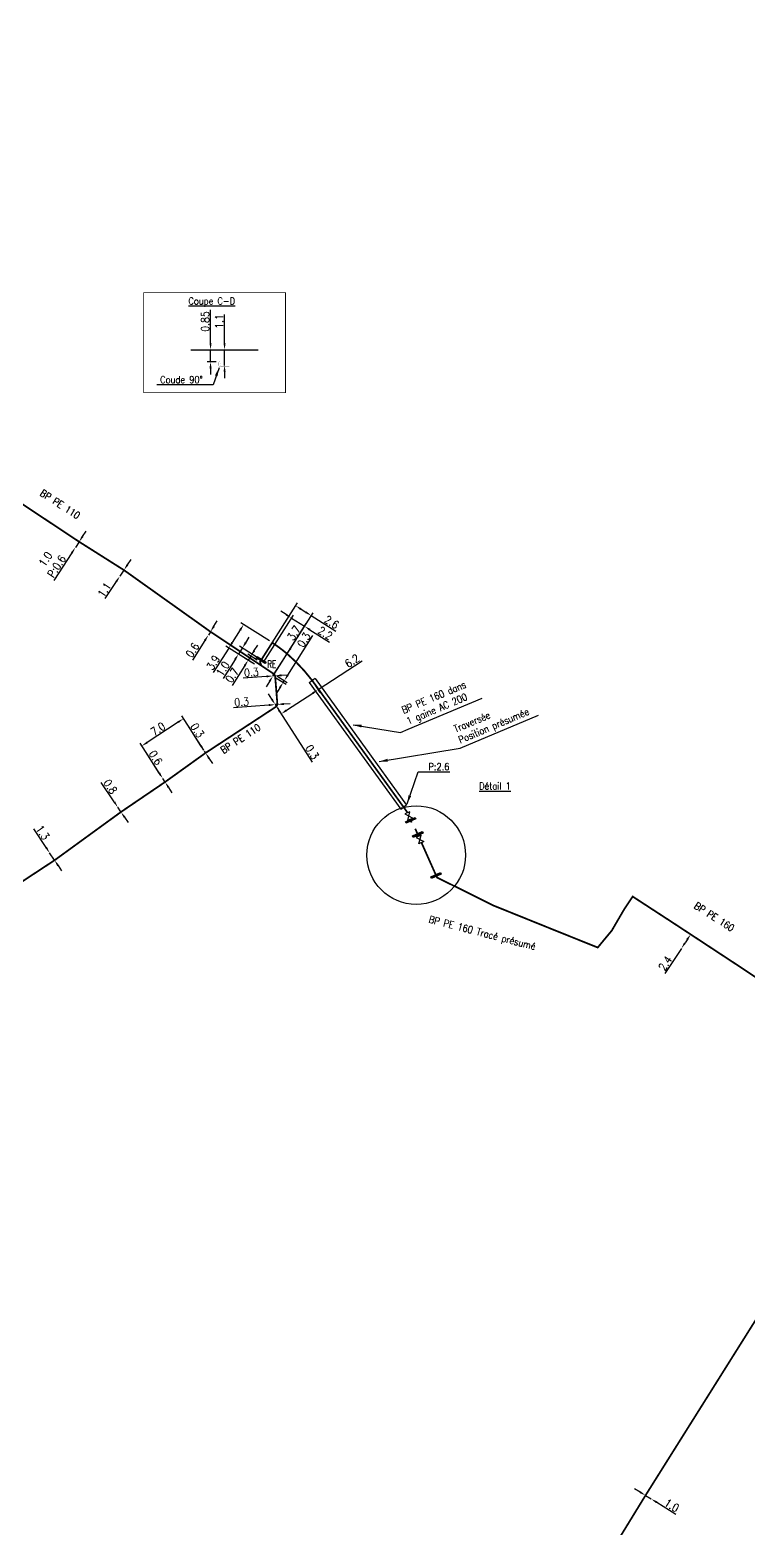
# Model space of a CAD drawing. Header units: millimetres. Extents: x 183997 to 185000, y 127999 to 129007.
# Drawn here: x 184634.1 to 184735, y 128566 to 128776.6 of the extents above; entities that cross this region are included whole.
import ezdxf
from ezdxf.enums import TextEntityAlignment as Align

# ---------------------------------------------------------------- set-up
doc = ezdxf.new("R2010")
doc.units = ezdxf.units.MM
doc.header["$PDMODE"] = 34
doc.linetypes.add('L_25_AP', pattern=[2000, 1000, 1000])
doc.linetypes.add('L_25_PE', pattern=[2000, 1000, 1000])
doc.layers.get('0').update_dxf_attribs({"linetype": 'CONTINUOUS'})
doc.layers.get('DEFPOINTS').update_dxf_attribs({"linetype": 'CONTINUOUS'})
for name, color, linetype in [('L_150', 1, 'CONTINUOUS'), ('L_300', 7, 'CONTINUOUS'), ('L_340', 7, 'CONTINUOUS'), ('L_400', 7, 'CONTINUOUS'), ('L_900', 7, 'CONTINUOUS')]:
    doc.layers.add(name, color=color, linetype=linetype)
doc.styles.get("Standard").update_dxf_attribs({"font": 'romans.shx', "width": 0.85})
doc.dimstyles.get("Standard").update_dxf_attribs({"dimtxt": 1.5, "dimasz": 1.2, "dimexe": 0.625, "dimexo": 0.625, "dimgap": 0.25, "dimtad": 1, "dimdec": 1, "dimzin": 0, "dimdsep": 46, "dimtxsty": 'Standard', "dimcen": -0.5, "dimadec": 0, "dimazin": 0, "dimtfac": 1, "dimtdec": 1, "dimtmove": 0, "dimatfit": 3, "dimfxl": 0, "dimtolj": 1, "dimtzin": 0, "dimarcsym": 0})

# ---------------------------------------------------------------- blocks, each defined once
blk = doc.blocks.new('*D164')
at = {"layer": 'DEFPOINTS', "color": 0, "linetype": 'Continuous', "transparency": 16777216}
for p in [(184726.94, 128649.45), (184726.94, 128649.45), (184725.65, 128647.48)]:
    blk.add_point(p, dxfattribs=at)
at = {"layer": 'L_150', "color": 0, "linetype": 'Continuous', "lineweight": -2, "transparency": 16777216}
for p, q in [((184725.65, 128647.48), (184723.33, 128643.96)), ((184726.45, 128648.7), (184726.15, 128648.24))]:
    blk.add_line(p, q, dxfattribs=at)
at = {"layer": 'L_150', "color": 0, "linetype": 'Continuous', "transparency": 16777216}
for points in [[(184726.32, 128648.78), (184726.57, 128648.61), (184726.94, 128649.45)], [(184726.02, 128648.32), (184726.27, 128648.15), (184725.65, 128647.48)]]:
    blk.add_solid(points, dxfattribs=at)
at = {"layer": 'L_150', "color": 0, "linetype": 'Continuous', "transparency": 16777216, "insert": (184723.37, 128645.38), "char_height": 1.125, "attachment_point": 5, "rotation": 56.6405}
blk.add_mtext('\\A1;2.4', dxfattribs=at)
blk = doc.blocks.new('L_300_09')
at = {"color": 0, "linetype": 'Continuous', "flags": 128}
blk.add_lwpolyline([(0.5, -0.38), (-0.5, 0.38), (-0.5, -0.38), (0.5, 0.38), (0.5, -0.38)], dxfattribs=at)
at = {"color": 0, "linetype": 'Continuous', "width": 0.75}
blk.add_attdef('NUM', text='', height=1, dxfattribs=at).set_placement((0, 1.69), align=Align.MIDDLE_CENTER)
at = {"color": 0, "linetype": 'Continuous', "width": 0.75, "flags": 3}
for tag, p in [('DEF_LEG', (0, -5)), ('DEF_COUP', (0, -7.5)), ('DEF_TYPE', (0, -10))]:
    blk.add_attdef(tag, text='', height=1.2, dxfattribs=at).set_placement(p, align=Align.MIDDLE)
blk = doc.blocks.new('L_340_20')
at = {"linetype": 'Continuous'}
blk.add_hatch(color=0, dxfattribs=at).paths.add_polyline_path([(0.12, 0.75), (-0.12, 0.75), (-0.12, -0.75), (0.12, -0.75)])
at = {"color": 0, "linetype": 'Continuous'}
blk.add_lwpolyline([(-0.12, 0.75), (0.12, 0.75), (0.12, -0.75), (-0.12, -0.75)], close=True, dxfattribs=at)
at = {"color": 0, "linetype": 'Continuous', "width": 0.75}
for tag, height, flags, p in [('RE', 1, 8, (0, 2.19)), ('DEF_LEG', 1.2, 3, (0, -5)), ('DEF_COUP', 1.2, 3, (0, -7.5)), ('DEF_TYPE', 1.2, 3, (0, -10))]:
    blk.add_attdef(tag, text='', height=height, dxfattribs=dict(at, flags=flags)).set_placement(p, align=Align.MIDDLE)
blk = doc.blocks.new('L_340_19')
at = {"linetype": 'Continuous'}
blk.add_hatch(color=0, dxfattribs=at).paths.add_polyline_path([(0.12, 0.75), (-0.12, 0.75), (-0.12, -0.75), (0.12, -0.75)])
at = {"color": 0, "linetype": 'Continuous'}
blk.add_lwpolyline([(-0.12, 0.75), (0.12, 0.75), (0.12, -0.75), (-0.12, -0.75)], close=True, dxfattribs=at)
at = {"color": 0, "linetype": 'Continuous', "width": 0.75}
for tag, height, flags, p in [('TR', 1, 8, (0, 1.98)), ('DEF_LEG', 1.2, 3, (0, -5)), ('DEF_COUP', 1.2, 3, (0, -7.5)), ('DEF_TYPE', 1.2, 3, (0, -10))]:
    blk.add_attdef(tag, text='', height=height, dxfattribs=dict(at, flags=flags)).set_placement(p, align=Align.MIDDLE)
blk = doc.blocks.new('*D1191')
at = {"layer": 'DEFPOINTS', "color": 0, "linetype": 'Continuous', "transparency": 16777216}
for p in [(184646.48, 128667.32), (184646.48, 128667.32), (184646.93, 128666.66)]:
    blk.add_point(p, dxfattribs=at)
at = {"layer": 'L_150', "color": 0, "linetype": 'Continuous', "lineweight": -2, "transparency": 16777216}
for p, q in [((184645.98, 128668.07), (184644.16, 128670.79)), ((184646.93, 128666.66), (184646.48, 128667.32)), ((184647.43, 128665.91), (184647.93, 128665.16))]:
    blk.add_line(p, q, dxfattribs=at)
at = {"layer": 'L_150', "color": 0, "linetype": 'Continuous', "transparency": 16777216}
for points in [[(184646.11, 128668.15), (184645.86, 128667.99), (184646.48, 128667.32)], [(184647.56, 128665.99), (184647.31, 128665.83), (184646.93, 128666.66)]]:
    blk.add_solid(points, dxfattribs=at)
at = {"layer": 'L_150', "color": 0, "linetype": 'Continuous', "transparency": 16777216, "insert": (184645.44, 128670.22), "char_height": 1.125, "attachment_point": 5, "rotation": 303.8207}
blk.add_mtext('\\A1;0.8', dxfattribs=at)
blk = doc.blocks.new('*D1192')
at = {"layer": 'DEFPOINTS', "color": 0, "linetype": 'Continuous', "transparency": 16777216}
for p in [(184636.91, 128660.91), (184636.91, 128660.91), (184637.6, 128659.87)]:
    blk.add_point(p, dxfattribs=at)
at = {"layer": 'L_150', "color": 0, "linetype": 'Continuous', "lineweight": -2, "transparency": 16777216}
for p, q in [((184636.41, 128661.66), (184634.68, 128664.28)), ((184637.6, 128659.87), (184636.91, 128660.91)), ((184638.09, 128659.11), (184638.59, 128658.36))]:
    blk.add_line(p, q, dxfattribs=at)
at = {"layer": 'L_150', "color": 0, "linetype": 'Continuous', "transparency": 16777216}
for points in [[(184636.54, 128661.74), (184636.29, 128661.58), (184636.91, 128660.91)], [(184638.22, 128659.2), (184637.97, 128659.03), (184637.6, 128659.87)]]:
    blk.add_solid(points, dxfattribs=at)
at = {"layer": 'L_150', "color": 0, "linetype": 'Continuous', "transparency": 16777216, "insert": (184635.93, 128663.76), "char_height": 1.125, "attachment_point": 5, "rotation": 303.421}
blk.add_mtext('\\A1;1.3', dxfattribs=at)
blk = doc.blocks.new('*D405')
at = {"layer": 'DEFPOINTS', "color": 0, "linetype": 'Continuous', "transparency": 16777216}
for p in [(184720.6, 128570.57), (184721.41, 128570.07), (184721.41, 128570.07)]:
    blk.add_point(p, dxfattribs=at)
at = {"layer": 'L_150', "color": 0, "linetype": 'Continuous', "lineweight": -2, "transparency": 16777216}
for p, q in [((184719.83, 128571.04), (184719.07, 128571.51)), ((184720.6, 128570.57), (184721.41, 128570.07)), ((184722.17, 128569.6), (184724.85, 128567.95))]:
    blk.add_line(p, q, dxfattribs=at)
at = {"layer": 'L_150', "color": 0, "linetype": 'Continuous', "transparency": 16777216}
for points in [[(184719.91, 128571.17), (184719.75, 128570.91), (184720.6, 128570.57)], [(184722.25, 128569.73), (184722.09, 128569.47), (184721.41, 128570.07)]]:
    blk.add_solid(points, dxfattribs=at)
at = {"layer": 'L_150', "color": 0, "linetype": 'Continuous', "transparency": 16777216, "insert": (184724.29, 128569.17), "char_height": 1.125, "attachment_point": 5, "rotation": 328.3229}
blk.add_mtext('\\A1;1.0', dxfattribs=at)
blk = doc.blocks.new('*D298')
at = {"layer": 'DEFPOINTS', "color": 0, "linetype": 'Continuous', "transparency": 16777216}
for p in [(184640.53, 128703.86), (184640.53, 128703.86), (184641.05, 128704.65)]:
    blk.add_point(p, dxfattribs=at)
at = {"layer": 'L_150', "color": 0, "linetype": 'Continuous', "lineweight": -2, "transparency": 16777216}
for p, q in [((184641.54, 128705.41), (184642.03, 128706.16)), ((184641.05, 128704.65), (184640.53, 128703.86)), ((184640.04, 128703.1), (184637.5, 128699.21))]:
    blk.add_line(p, q, dxfattribs=at)
at = {"layer": 'L_150', "color": 0, "linetype": 'Continuous', "transparency": 16777216}
for points in [[(184639.91, 128703.18), (184640.16, 128703.02), (184640.53, 128703.86)], [(184641.41, 128705.49), (184641.67, 128705.32), (184641.05, 128704.65)]]:
    blk.add_solid(points, dxfattribs=at)
at = {"layer": 'L_150', "color": 0, "linetype": 'Continuous', "transparency": 16777216, "insert": (184637.11, 128701.7), "char_height": 1.125, "attachment_point": 5, "rotation": 56.8919}
blk.add_mtext('\\A1;1.0\\PP:0.6', dxfattribs=at)
blk = doc.blocks.new('*D299')
at = {"layer": 'DEFPOINTS', "color": 0, "linetype": 'Continuous', "transparency": 16777216}
for p in [(184649.86, 128675.94), (184658.81, 128674.96), (184652.79, 128671.37)]:
    blk.add_point(p, dxfattribs=at)
at = {"layer": 'L_150', "color": 0, "linetype": 'Continuous', "lineweight": -2, "transparency": 16777216}
for p, q in [((184654.96, 128679.29), (184650.61, 128676.43)), ((184658.55, 128675.36), (184655.46, 128680.18)), ((184652.54, 128671.77), (184649.61, 128676.33))]:
    blk.add_line(p, q, dxfattribs=at)
at = {"layer": 'L_150', "color": 0, "linetype": 'Continuous', "transparency": 16777216}
for points in [[(184654.88, 128679.41), (184655.04, 128679.16), (184655.71, 128679.78)], [(184650.53, 128676.56), (184650.7, 128676.31), (184649.86, 128675.94)]]:
    blk.add_solid(points, dxfattribs=at)
at = {"layer": 'L_150', "color": 0, "linetype": 'Continuous', "transparency": 16777216, "insert": (184652.12, 128678.32), "char_height": 1.125, "attachment_point": 5, "rotation": 33.2767}
blk.add_mtext('\\A1;7.0', dxfattribs=at)
blk = doc.blocks.new('*D300')
at = {"layer": 'DEFPOINTS', "color": 0, "linetype": 'Continuous', "transparency": 16777216}
for p in [(184668.28, 128685.78), (184668.28, 128685.78), (184668.58, 128685.8)]:
    blk.add_point(p, dxfattribs=at)
at = {"layer": 'L_150', "color": 0, "linetype": 'Continuous', "lineweight": -2, "transparency": 16777216}
for p, q in [((184667.38, 128685.71), (184664.11, 128685.45)), ((184668.58, 128685.8), (184668.28, 128685.78)), ((184669.48, 128685.87), (184670.37, 128685.94))]:
    blk.add_line(p, q, dxfattribs=at)
at = {"layer": 'L_150', "color": 0, "linetype": 'Continuous', "transparency": 16777216}
for points in [[(184667.37, 128685.86), (184667.39, 128685.56), (184668.28, 128685.78)], [(184669.46, 128686.02), (184669.49, 128685.72), (184668.58, 128685.8)]]:
    blk.add_solid(points, dxfattribs=at)
at = {"layer": 'L_150', "color": 0, "linetype": 'Continuous', "transparency": 16777216, "insert": (184665.24, 128686.29), "char_height": 1.125, "attachment_point": 5, "rotation": 4.5326}
blk.add_mtext('\\A1;0.3', dxfattribs=at)
blk = doc.blocks.new('*D55')
at = {"layer": 'DEFPOINTS', "color": 0, "linetype": 'Continuous', "transparency": 16777216}
for p in [(184652.79, 128671.37), (184652.79, 128671.37), (184653.12, 128670.87)]:
    blk.add_point(p, dxfattribs=at)
at = {"layer": 'L_150', "color": 0, "linetype": 'Continuous', "lineweight": -2, "transparency": 16777216}
for p, q in [((184652.31, 128672.13), (184650.54, 128674.89)), ((184653.12, 128670.87), (184652.79, 128671.37)), ((184653.6, 128670.11), (184654.09, 128669.35))]:
    blk.add_line(p, q, dxfattribs=at)
at = {"layer": 'L_150', "color": 0, "linetype": 'Continuous', "transparency": 16777216}
for points in [[(184652.43, 128672.21), (184652.18, 128672.05), (184652.79, 128671.37)], [(184653.73, 128670.19), (184653.48, 128670.03), (184653.12, 128670.87)]]:
    blk.add_solid(points, dxfattribs=at)
at = {"layer": 'L_150', "color": 0, "linetype": 'Continuous', "transparency": 16777216, "insert": (184651.81, 128674.29), "char_height": 1.125, "attachment_point": 5, "rotation": 302.7049}
blk.add_mtext('\\A1;0.6', dxfattribs=at)
blk = doc.blocks.new('*D56')
at = {"layer": 'DEFPOINTS', "color": 0, "linetype": 'Continuous', "transparency": 16777216}
for p in [(184668.28, 128685.78), (184668.44, 128686.03), (184669.71, 128684.87)]:
    blk.add_point(p, dxfattribs=at)
at = {"layer": 'L_150', "color": 0, "linetype": 'Continuous', "lineweight": -2, "transparency": 16777216}
for p, q in [((184670.36, 128685.88), (184673.89, 128691.45)), ((184668.68, 128685.53), (184670.11, 128684.62)), ((184668.84, 128685.78), (184670.27, 128684.87)), ((184669.71, 128684.87), (184669.87, 128685.12)), ((184669.23, 128684.11), (184668.75, 128683.35))]:
    blk.add_line(p, q, dxfattribs=at)
at = {"layer": 'L_150', "color": 0, "linetype": 'Continuous', "transparency": 16777216}
for points in [[(184669.1, 128684.19), (184669.36, 128684.03), (184669.71, 128684.87)], [(184670.23, 128685.96), (184670.48, 128685.8), (184669.87, 128685.12)]]:
    blk.add_solid(points, dxfattribs=at)
at = {"layer": 'L_150', "color": 0, "linetype": 'Continuous', "transparency": 16777216, "insert": (184672.62, 128690.85), "char_height": 1.125, "attachment_point": 5, "rotation": 57.6295}
blk.add_mtext('\\A1;0.3', dxfattribs=at)
blk = doc.blocks.new('*D57')
at = {"layer": 'DEFPOINTS', "color": 0, "linetype": 'Continuous', "transparency": 16777216}
for p in [(184658.65, 128675.21), (184658.65, 128675.21), (184658.81, 128674.96)]:
    blk.add_point(p, dxfattribs=at)
at = {"layer": 'L_150', "color": 0, "linetype": 'Continuous', "lineweight": -2, "transparency": 16777216}
for p, q in [((184658.16, 128675.97), (184656.39, 128678.73)), ((184658.81, 128674.96), (184658.65, 128675.21)), ((184659.29, 128674.21), (184659.78, 128673.45))]:
    blk.add_line(p, q, dxfattribs=at)
at = {"layer": 'L_150', "color": 0, "linetype": 'Continuous', "transparency": 16777216}
for points in [[(184658.29, 128676.05), (184658.03, 128675.89), (184658.65, 128675.21)], [(184659.42, 128674.29), (184659.17, 128674.12), (184658.81, 128674.96)]]:
    blk.add_solid(points, dxfattribs=at)
at = {"layer": 'L_150', "color": 0, "linetype": 'Continuous', "transparency": 16777216, "insert": (184657.66, 128678.14), "char_height": 1.125, "attachment_point": 5, "rotation": 302.7049}
blk.add_mtext('\\A1;0.3', dxfattribs=at)
blk = doc.blocks.new('*D58')
at = {"layer": 'DEFPOINTS', "color": 0, "linetype": 'Continuous', "transparency": 16777216}
for p in [(184668.6, 128681.75), (184668.6, 128681.75), (184668.76, 128681.49)]:
    blk.add_point(p, dxfattribs=at)
at = {"layer": 'L_150', "color": 0, "linetype": 'Continuous', "lineweight": -2, "transparency": 16777216}
for p, q in [((184668.11, 128682.5), (184667.63, 128683.26)), ((184668.6, 128681.75), (184668.76, 128681.49)), ((184669.25, 128680.74), (184673.78, 128673.67))]:
    blk.add_line(p, q, dxfattribs=at)
at = {"layer": 'L_150', "color": 0, "linetype": 'Continuous', "transparency": 16777216}
for points in [[(184668.24, 128682.59), (184667.99, 128682.42), (184668.6, 128681.75)], [(184669.37, 128680.82), (184669.12, 128680.66), (184668.76, 128681.49)]]:
    blk.add_solid(points, dxfattribs=at)
at = {"layer": 'L_150', "color": 0, "linetype": 'Continuous', "transparency": 16777216, "insert": (184673.77, 128675.08), "char_height": 1.125, "attachment_point": 5, "rotation": 302.7049}
blk.add_mtext('\\A1;0.3', dxfattribs=at)
blk = doc.blocks.new('*D59')
at = {"layer": 'DEFPOINTS', "color": 0, "linetype": 'Continuous', "transparency": 16777216}
for p in [(184659.2, 128691.53), (184659.2, 128691.53), (184659.5, 128692)]:
    blk.add_point(p, dxfattribs=at)
at = {"layer": 'L_150', "color": 0, "linetype": 'Continuous', "lineweight": -2, "transparency": 16777216}
for p, q in [((184659.98, 128692.76), (184660.46, 128693.52)), ((184659.5, 128692), (184659.2, 128691.53)), ((184658.72, 128690.77), (184656.97, 128688))]:
    blk.add_line(p, q, dxfattribs=at)
at = {"layer": 'L_150', "color": 0, "linetype": 'Continuous', "transparency": 16777216}
for points in [[(184658.6, 128690.85), (184658.85, 128690.69), (184659.2, 128691.53)], [(184659.85, 128692.84), (184660.11, 128692.68), (184659.5, 128692)]]:
    blk.add_solid(points, dxfattribs=at)
at = {"layer": 'L_150', "color": 0, "linetype": 'Continuous', "transparency": 16777216, "insert": (184656.97, 128689.41), "char_height": 1.125, "attachment_point": 5, "rotation": 57.6295}
blk.add_mtext('\\A1;0.6', dxfattribs=at)
blk = doc.blocks.new('*D60')
at = {"layer": 'DEFPOINTS', "color": 0, "linetype": 'Continuous', "transparency": 16777216}
for p in [(184668.6, 128681.75), (184668.6, 128681.75), (184668.9, 128681.77)]:
    blk.add_point(p, dxfattribs=at)
at = {"layer": 'L_150', "color": 0, "linetype": 'Continuous', "lineweight": -2, "transparency": 16777216}
for p, q in [((184667.7, 128681.68), (184662.74, 128681.28)), ((184668.9, 128681.77), (184668.6, 128681.75)), ((184669.8, 128681.84), (184670.69, 128681.91))]:
    blk.add_line(p, q, dxfattribs=at)
at = {"layer": 'L_150', "color": 0, "linetype": 'Continuous', "transparency": 16777216}
for points in [[(184667.69, 128681.83), (184667.71, 128681.53), (184668.6, 128681.75)], [(184669.78, 128681.99), (184669.81, 128681.69), (184668.9, 128681.77)]]:
    blk.add_solid(points, dxfattribs=at)
at = {"layer": 'L_150', "color": 0, "linetype": 'Continuous', "transparency": 16777216, "insert": (184663.87, 128682.12), "char_height": 1.125, "attachment_point": 5, "rotation": 4.5326}
blk.add_mtext('\\A1;0.3', dxfattribs=at)
blk = doc.blocks.new('*D61')
at = {"layer": 'DEFPOINTS', "color": 0, "linetype": 'Continuous', "transparency": 16777216}
for p in [(184646.76, 128699.79), (184646.76, 128699.79), (184647.35, 128700.66)]:
    blk.add_point(p, dxfattribs=at)
at = {"layer": 'L_150', "color": 0, "linetype": 'Continuous', "lineweight": -2, "transparency": 16777216}
for p, q in [((184647.85, 128701.41), (184648.35, 128702.16)), ((184647.35, 128700.66), (184646.76, 128699.79)), ((184646.27, 128699.04), (184644.67, 128696.65))]:
    blk.add_line(p, q, dxfattribs=at)
at = {"layer": 'L_150', "color": 0, "linetype": 'Continuous', "transparency": 16777216}
for points in [[(184646.14, 128699.12), (184646.39, 128698.96), (184646.76, 128699.79)], [(184647.72, 128701.5), (184647.97, 128701.33), (184647.35, 128700.66)]]:
    blk.add_solid(points, dxfattribs=at)
at = {"layer": 'L_150', "color": 0, "linetype": 'Continuous', "transparency": 16777216, "insert": (184644.6, 128697.89), "char_height": 1.125, "attachment_point": 5, "rotation": 56.3057}
blk.add_mtext('\\A1;1.1', dxfattribs=at)
blk = doc.blocks.new('*D62')
at = {"layer": 'DEFPOINTS', "color": 0, "linetype": 'Continuous', "transparency": 16777216}
for p in [(184672.71, 128692.76), (184666.65, 128687.23), (184668.28, 128685.78)]:
    blk.add_point(p, dxfattribs=at)
at = {"layer": 'L_150', "color": 0, "linetype": 'Continuous', "lineweight": -2, "transparency": 16777216}
for p, q in [((184666.9, 128687.62), (184671.14, 128694.31)), ((184670.13, 128694.4), (184669.37, 128694.88)), ((184670.89, 128693.91), (184672.71, 128692.76)), ((184668.53, 128686.17), (184672.96, 128693.16)), ((184673.47, 128692.28), (184676.24, 128690.53))]:
    blk.add_line(p, q, dxfattribs=at)
at = {"layer": 'L_150', "color": 0, "linetype": 'Continuous', "transparency": 16777216}
for points in [[(184670.21, 128694.52), (184670.05, 128694.27), (184670.89, 128693.91)], [(184673.55, 128692.41), (184673.39, 128692.15), (184672.71, 128692.76)]]:
    blk.add_solid(points, dxfattribs=at)
at = {"layer": 'L_150', "color": 0, "linetype": 'Continuous', "transparency": 16777216, "insert": (184675.63, 128691.8), "char_height": 1.125, "attachment_point": 5, "rotation": 327.6295}
blk.add_mtext('\\A1;2.2', dxfattribs=at)
blk = doc.blocks.new('*D63')
at = {"layer": 'DEFPOINTS', "color": 0, "linetype": 'Continuous', "transparency": 16777216}
for p in [(184673.66, 128694.26), (184666.46, 128687.76), (184668.28, 128685.78)]:
    blk.add_point(p, dxfattribs=at)
at = {"layer": 'L_150', "color": 0, "linetype": 'Continuous', "lineweight": -2, "transparency": 16777216}
for p, q in [((184666.71, 128688.16), (184671.71, 128696.05)), ((184668.53, 128686.17), (184673.91, 128694.66)), ((184672.22, 128695.17), (184672.9, 128694.74)), ((184673.66, 128694.26), (184677.11, 128692.07))]:
    blk.add_line(p, q, dxfattribs=at)
at = {"layer": 'L_150', "color": 0, "linetype": 'Continuous', "transparency": 16777216}
for points in [[(184672.3, 128695.3), (184672.14, 128695.04), (184671.46, 128695.65)], [(184672.98, 128694.87), (184672.82, 128694.62), (184673.66, 128694.26)]]:
    blk.add_solid(points, dxfattribs=at)
at = {"layer": 'L_150', "color": 0, "linetype": 'Continuous', "transparency": 16777216, "insert": (184676.51, 128693.34), "char_height": 1.125, "attachment_point": 5, "rotation": 327.6295}
blk.add_mtext('\\A1;2.6', dxfattribs=at)
blk = doc.blocks.new('*D64')
at = {"layer": 'DEFPOINTS', "color": 0, "linetype": 'Continuous', "transparency": 16777216}
for p in [(184663.43, 128688.85), (184666.08, 128687.17), (184666.62, 128688.02)]:
    blk.add_point(p, dxfattribs=at)
at = {"layer": 'L_340', "color": 0, "linetype": 'Continuous', "lineweight": -2, "transparency": 16777216}
for p, q in [((184664.45, 128690.46), (184664.93, 128691.22)), ((184665.69, 128687.42), (184663.04, 128689.1)), ((184663.97, 128689.7), (184663.43, 128688.85)), ((184666.22, 128688.27), (184663.57, 128689.95)), ((184662.95, 128688.09), (184661.27, 128685.44))]:
    blk.add_line(p, q, dxfattribs=at)
at = {"layer": 'L_340', "color": 0, "linetype": 'Continuous', "transparency": 16777216}
for points in [[(184664.32, 128690.54), (184664.58, 128690.38), (184663.97, 128689.7)], [(184662.82, 128688.17), (184663.08, 128688.01), (184663.43, 128688.85)]]:
    blk.add_solid(points, dxfattribs=at)
at = {"layer": 'L_340', "color": 0, "linetype": 'Continuous', "transparency": 16777216, "insert": (184661.24, 128686.79), "char_height": 1.125, "attachment_point": 5, "rotation": 57.6295}
blk.add_mtext('\\A1;1.0', dxfattribs=at)
blk = doc.blocks.new('*D65')
at = {"layer": 'DEFPOINTS', "color": 0, "linetype": 'Continuous', "transparency": 16777216}
for p in [(184664.79, 128687.99), (184666.08, 128687.17), (184666.46, 128687.76)]:
    blk.add_point(p, dxfattribs=at)
at = {"layer": 'L_150', "color": 0, "linetype": 'Continuous', "lineweight": -2, "transparency": 16777216}
for p, q in [((184665.64, 128689.34), (184666.13, 128690.1)), ((184664.31, 128687.23), (184662.55, 128684.46)), ((184665.69, 128687.42), (184664.39, 128688.24)), ((184666.06, 128688.01), (184664.77, 128688.83)), ((184665.16, 128688.58), (184664.79, 128687.99))]:
    blk.add_line(p, q, dxfattribs=at)
at = {"layer": 'L_150', "color": 0, "linetype": 'Continuous', "transparency": 16777216}
for points in [[(184665.52, 128689.42), (184665.77, 128689.26), (184665.16, 128688.58)], [(184664.18, 128687.31), (184664.43, 128687.15), (184664.79, 128687.99)]]:
    blk.add_solid(points, dxfattribs=at)
at = {"layer": 'L_150', "color": 0, "linetype": 'Continuous', "transparency": 16777216, "insert": (184662.55, 128685.87), "char_height": 1.125, "attachment_point": 5, "rotation": 57.6295}
blk.add_mtext('\\A1;0.7', dxfattribs=at)
blk = doc.blocks.new('*D66')
at = {"layer": 'DEFPOINTS', "color": 0, "linetype": 'Continuous', "transparency": 16777216}
for p in [(184662.08, 128689.71), (184668.17, 128690.46), (184666.08, 128687.17)]:
    blk.add_point(p, dxfattribs=at)
at = {"layer": 'L_150', "color": 0, "linetype": 'Continuous', "lineweight": -2, "transparency": 16777216}
for p, q in [((184667.78, 128690.72), (184663.77, 128693.26)), ((184663.68, 128692.25), (184662.56, 128690.47)), ((184662.08, 128689.71), (184659.89, 128686.26)), ((184665.69, 128687.42), (184661.68, 128689.96))]:
    blk.add_line(p, q, dxfattribs=at)
at = {"layer": 'L_150', "color": 0, "linetype": 'Continuous', "transparency": 16777216}
for points in [[(184663.55, 128692.33), (184663.81, 128692.16), (184664.16, 128693.01)], [(184662.43, 128690.55), (184662.68, 128690.39), (184662.08, 128689.71)]]:
    blk.add_solid(points, dxfattribs=at)
at = {"layer": 'L_150', "color": 0, "linetype": 'Continuous', "transparency": 16777216, "insert": (184659.88, 128687.65), "char_height": 1.125, "attachment_point": 5, "rotation": 57.6295}
blk.add_mtext('\\A1;3.9', dxfattribs=at)
blk = doc.blocks.new('*D67')
at = {"layer": 'DEFPOINTS', "color": 0, "linetype": 'Continuous', "transparency": 16777216}
for p in [(184673.78, 128685.15), (184668.6, 128681.75), (184669.43, 128680.46)]:
    blk.add_point(p, dxfattribs=at)
at = {"layer": 'L_400', "color": 0, "linetype": 'Continuous', "lineweight": -2, "transparency": 16777216}
for p, q in [((184674.61, 128683.86), (184680.79, 128687.91)), ((184670.18, 128680.95), (184673.86, 128683.36)), ((184674.04, 128684.75), (184674.86, 128683.46)), ((184668.85, 128681.35), (184669.68, 128680.06))]:
    blk.add_line(p, q, dxfattribs=at)
at = {"layer": 'L_400', "color": 0, "linetype": 'Continuous', "transparency": 16777216}
for points in [[(184673.78, 128683.49), (184673.94, 128683.24), (184674.61, 128683.86)], [(184670.1, 128681.08), (184670.26, 128680.82), (184669.43, 128680.46)]]:
    blk.add_solid(points, dxfattribs=at)
at = {"layer": 'L_400', "color": 0, "linetype": 'Continuous', "transparency": 16777216, "insert": (184679.4, 128687.9), "char_height": 1.125, "attachment_point": 5, "rotation": 33.2767}
blk.add_mtext('\\A1;6.2', dxfattribs=at)
blk = doc.blocks.new('*D68')
at = {"layer": 'DEFPOINTS', "color": 0, "linetype": 'Continuous', "transparency": 16777216}
for p in [(184670.26, 128688.9), (184668.28, 128685.78), (184668.28, 128685.78)]:
    blk.add_point(p, dxfattribs=at)
at = {"layer": 'L_150', "color": 0, "linetype": 'Continuous', "lineweight": -2, "transparency": 16777216}
for p, q in [((184670.74, 128689.66), (184672.5, 128692.43)), ((184668.28, 128685.78), (184670.26, 128688.9)), ((184667.8, 128685.02), (184667.32, 128684.26))]:
    blk.add_line(p, q, dxfattribs=at)
at = {"layer": 'L_150', "color": 0, "linetype": 'Continuous', "transparency": 16777216}
for points in [[(184670.62, 128689.74), (184670.87, 128689.58), (184670.26, 128688.9)], [(184667.67, 128685.1), (184667.92, 128684.94), (184668.28, 128685.78)]]:
    blk.add_solid(points, dxfattribs=at)
at = {"layer": 'L_150', "color": 0, "linetype": 'Continuous', "transparency": 16777216, "insert": (184671.23, 128691.83), "char_height": 1.125, "attachment_point": 5, "rotation": 57.6295}
blk.add_mtext('\\A1;3.7', dxfattribs=at)
blk = doc.blocks.new('*D93')
at = {"layer": 'DEFPOINTS', "color": 0, "linetype": 'Continuous', "transparency": 16777216}
for p in [(184661.48, 128731.65), (184661.48, 128731.65), (184661.48, 128729.45)]:
    blk.add_point(p, dxfattribs=at)
at = {"layer": 'L_900', "color": 0, "linetype": 'Continuous', "lineweight": -2, "transparency": 16777216}
for p, q in [((184661.48, 128732.55), (184661.48, 128736.61)), ((184661.48, 128729.45), (184661.48, 128731.65)), ((184661.48, 128728.55), (184661.48, 128727.65))]:
    blk.add_line(p, q, dxfattribs=at)
at = {"layer": 'L_900', "color": 0, "linetype": 'Continuous', "transparency": 16777216}
for points in [[(184661.33, 128732.55), (184661.63, 128732.55), (184661.48, 128731.65)], [(184661.33, 128728.55), (184661.63, 128728.55), (184661.48, 128729.45)]]:
    blk.add_solid(points, dxfattribs=at)
at = {"layer": 'L_900', "color": 0, "linetype": 'Continuous', "transparency": 16777216, "insert": (184660.73, 128735.62), "char_height": 1.125, "attachment_point": 5, "rotation": 90}
blk.add_mtext('\\A1;1.1', dxfattribs=at)
blk = doc.blocks.new('*D94')
at = {"layer": 'DEFPOINTS', "color": 0, "linetype": 'Continuous', "transparency": 16777216}
for p in [(184659.51, 128731.65), (184659.51, 128731.65), (184660.78, 128729.95)]:
    blk.add_point(p, dxfattribs=at)
at = {"layer": 'L_900', "color": 0, "linetype": 'Continuous', "lineweight": -2, "transparency": 16777216}
for p, q in [((184659.51, 128732.55), (184659.51, 128737.27)), ((184659.51, 128729.95), (184659.51, 128731.65)), ((184660.31, 128729.95), (184659.04, 128729.95)), ((184659.51, 128729.05), (184659.51, 128728.15))]:
    blk.add_line(p, q, dxfattribs=at)
at = {"layer": 'L_900', "color": 0, "linetype": 'Continuous', "transparency": 16777216}
for points in [[(184659.36, 128732.55), (184659.66, 128732.55), (184659.51, 128731.65)], [(184659.36, 128729.05), (184659.66, 128729.05), (184659.51, 128729.95)]]:
    blk.add_solid(points, dxfattribs=at)
at = {"layer": 'L_900', "color": 0, "linetype": 'Continuous', "transparency": 16777216, "insert": (184658.76, 128735.62), "char_height": 1.125, "attachment_point": 5, "rotation": 90}
blk.add_mtext('\\A1;0.85', dxfattribs=at)

msp = doc.modelspace()

# ---------------------------------------------------------------- hatches: boundary and pattern name
at = {"layer": 'L_900', "linetype": 'Continuous', "ltscale": 0.5}
h = msp.add_hatch(dxfattribs=at)
h.set_pattern_fill('DOTS', color=256, scale=0.05)
h.set_pattern_definition([(0, (-205.47413, -224.886194), (0.0396875, 0.079375), [0, -0.079375])])
h.paths.add_polyline_path([(184666.21, 128731.65), (184656.75, 128731.65), (184656.75, 128731.45), (184666.21, 128731.45)])

# ---------------------------------------------------------------- linework, layer by layer
at = {"layer": 'L_150', "linetype": 'L_25_PE', "ltscale": 0.5, "const_width": 0.25, "flags": 128}
msp.add_lwpolyline([(184488.67, 128561.73), (184489.18, 128561.79), (184490.16, 128562.3), (184493.4, 128564.44), (184498.69, 128567.9), (184523.04, 128583.98), (184529.34, 128587.92), (184547.54, 128600.09), (184594.07, 128631.22), (184637.6, 128659.87), (184646.93, 128666.66), (184653.12, 128670.87), (184658.81, 128674.96), (184668.76, 128681.49), (184668.9, 128681.77), (184668.58, 128685.8), (184668.44, 128686.03), (184666.65, 128687.23), (184659.5, 128692), (184647.35, 128700.66), (184641.05, 128704.65), (184632.63, 128710.24), (184618.72, 128719.12), (184615.81, 128721.27), (184609.87, 128725.14), (184605.26, 128728.13), (184605.07, 128728.86), (184602.77, 128730.38), (184581.49, 128744.19), (184576.55, 128747.49), (184570.37, 128752.3), (184565.2, 128757.33), (184560.81, 128762.2), (184556.72, 128768.75), (184555.36, 128770.26), (184554.84, 128770.34), (184552.19, 128773.45), (184551.52, 128773.97), (184546.13, 128776.45), (184545.55, 128776.48), (184540.53, 128774.66), (184538.65, 128773.97), (184533.8, 128773.75), (184531.44, 128772.76), (184522.91, 128769.19), (184516.61, 128766.74), (184506.88, 128762.61), (184501.96, 128759.57), (184493.17, 128752.74), (184483.85, 128745.2), (184480.18, 128742.29), (184479.72, 128741.85), (184478.62, 128740.54), (184476.02, 128732.65), (184474.95, 128726.03), (184474.17, 128719.27), (184474.17, 128719.27), (184472.73, 128703.06), (184471.77, 128692.44), (184470.88, 128682.02), (184469.87, 128671.49), (184469.42, 128666.2), (184467.57, 128660.83), (184463.14, 128648.27), (184459.17, 128636.74), (184459.17, 128636.74), (184457.66, 128632.45), (184458.36, 128631.28), (184457.75, 128629.53), (184456.89, 128627.09), (184461.32, 128624.57), (184465.35, 128627.23), (184465.72, 128627.47), (184468.23, 128629.12), (184468.23, 128629.12), (184473.38, 128632.67), (184479.16, 128636.51), (184484.55, 128640.38), (184490.06, 128644.1), (184495.64, 128647.26), (184500.32, 128650.43), (184504.86, 128653.54), (184509.52, 128656.65), (184514.1, 128659.73), (184519.68, 128663.44), (184539.85, 128677), (184552.21, 128685.25), (184556.92, 128688.4), (184562.45, 128692.07), (184569.56, 128696.87), (184575.65, 128700.97), (184582.65, 128705.39), (184588.53, 128709.24), (184594.3, 128713.19), (184598.8, 128715.98), (184604.77, 128719.96, 0.02391), (184607.38, 128722.2), (184609.87, 128725.14)], format="xyb", dxfattribs=at)
at = {"layer": 'L_150', "linetype": 'L_25_PE', "const_width": 0.25, "flags": 128}
msp.add_lwpolyline([(184689.14, 128662.34), (184691.19, 128657.73), (184691.32, 128657.45), (184691.32, 128657.45), (184691.32, 128657.45), (184699.21, 128653.52), (184708.22, 128649.88), (184713.89, 128647.6), (184715.87, 128649.99), (184717.57, 128652.91), (184718.8, 128654.77), (184724.55, 128651.02), (184726.94, 128649.45), (184734.49, 128644.48), (184744.62, 128637.66), (184744.96, 128637.74), (184752.05, 128639.27), (184762.17, 128641.45), (184762.78, 128641.58), (184763.24, 128642), (184763.44, 128642.3), (184775.28, 128660.16), (184781.69, 128670.23), (184787.89, 128680.31), (184791.14, 128686.08), (184791.63, 128686.82), (184793.36, 128689.4), (184793.57, 128689.72, -0.204272), (184794.97, 128690.4), (184796.77, 128690.52), (184797.07, 128690.56), (184798.01, 128690.63), (184798.8, 128691.81), (184799.59, 128692.94), (184821.31, 128695.39), (184833.31, 128696.74), (184862.83, 128700.41), (184883.62, 128702.87), (184916.78, 128706.81), (184929.24, 128708.28), (184940.91, 128709.61), (184960.36, 128711.74), (184968.08, 128712.36), (184969.88, 128712.51), (184969.95, 128712.21), (184969.5, 128711.79), (184969.69, 128710.87), (184970.36, 128710.57), (184970.84, 128708.66)], format="xyb", dxfattribs=at)
at = {"layer": 'L_150', "linetype": 'L_25_PE', "ltscale": 0.5, "const_width": 0.25}
msp.add_lwpolyline([(184687.15, 128666.54), (184687.07, 128666.72), (184687.07, 128666.72), (184673.78, 128685.15, 0.053397), (184670.26, 128688.9, 0.030757), (184668.17, 128690.46), (184668.17, 128690.46), (184666.62, 128688.02), (184666.46, 128687.76), (184666.65, 128687.23)], format="xyb", dxfattribs=at)
at = {"layer": 'L_150', "linetype": 'L_25_PE', "ltscale": 0.5, "const_width": 0.25, "flags": 128}
for points in [[(184687.56, 128665.63), (184687.62, 128665.48)], [(184688.73, 128663.25), (184688.62, 128663.5)]]:
    msp.add_lwpolyline(points, dxfattribs=at)
at = {"layer": 'L_150', "linetype": 'L_25_AP', "ltscale": 0.5, "const_width": 0.25, "flags": 128}
for points in [[(184687.62, 128665.48), (184687.76, 128665.17)], [(184688.26, 128664.3), (184688.62, 128663.5)]]:
    msp.add_lwpolyline(points, dxfattribs=at)
at = {"layer": 'L_150', "linetype": 'L_25_AP', "const_width": 0.25, "flags": 128}
msp.add_lwpolyline([(184745.26, 128637.8), (184745.91, 128637.37), (184750.33, 128634.44), (184750.4, 128634.09), (184747.07, 128629.98), (184747.07, 128629.98), (184746.37, 128629.12), (184753.95, 128623.72), (184753.17, 128622.43), (184743.99, 128608.11), (184738.52, 128599.13), (184720.6, 128570.57), (184720.6, 128570.57), (184714.36, 128560.38), (184714.36, 128560.38), (184713.54, 128557.96), (184713.54, 128557.96), (184708.91, 128552.02), (184708.91, 128552.02), (184696.49, 128532.49), (184696.49, 128532.49), (184677.9, 128502.53), (184677.9, 128502.53), (184664.65, 128481.63), (184664.65, 128481.63), (184659.38, 128473.09), (184645.46, 128449.84), (184625.97, 128420.22), (184623.41, 128415.92), (184617.98, 128408.85, 0.310979), (184617.61, 128407.36), (184617.77, 128406.68)], format="xyb", dxfattribs=at)
at = {"layer": 'L_400', "color": 7, "linetype": 'CONTINUOUS'}
for p, q in [((184673.38, 128684.86), (184673.78, 128685.15)), ((184673.38, 128684.86), (184686.23, 128667.04)), ((184674.19, 128685.44), (184673.78, 128685.15)), ((184674.19, 128685.44), (184687.04, 128667.63)), ((184686.23, 128667.04), (184686.63, 128667.33)), ((184687.04, 128667.63), (184686.63, 128667.33))]:
    msp.add_line(p, q, dxfattribs=at)
at = {"layer": 'L_900', "linetype": 'Continuous', "ltscale": 0.5, "const_width": 0.1}
msp.add_lwpolyline([(184650.1, 128739.68), (184670.04, 128739.68), (184670.04, 128725.62), (184650.1, 128725.62)], close=True, dxfattribs=at)
at = {"layer": 'L_900', "linetype": 'Continuous', "ltscale": 0.5, "flags": 128}
msp.add_lwpolyline([(184656.75, 128731.65), (184666.21, 128731.65)], dxfattribs=at)
at = {"layer": 'L_900', "linetype": 'Continuous', "ltscale": 0.5, "const_width": 0.015}
msp.add_lwpolyline([(184660.78, 128729.95, 1), (184660.78, 128729.73, 1)], format="xyb", close=True, dxfattribs=at)
at = {"layer": 'L_900', "linetype": 'Continuous', "ltscale": 0.5, "const_width": 0.01, "flags": 128}
for points in [[(184662.16, 128729.24), (184660.98, 128729.24), (184660.92, 128729.24, -0.414214), (184660.67, 128729.49), (184660.67, 128729.55), (184660.67, 128729.84)], [(184662.16, 128729.46), (184660.94, 128729.46, -0.414214), (184660.89, 128729.51), (184660.89, 128729.84)]]:
    msp.add_lwpolyline(points, format="xyb", dxfattribs=at)
for points in [[(184660.89, 128729.55), (184660.67, 128729.55)], [(184660.98, 128729.46), (184660.98, 128729.24)]]:
    msp.add_lwpolyline(points, dxfattribs=at)
at = {"layer": 'L_900'}
msp.add_circle((184688.4, 128660.6), 6.93, dxfattribs=at)

# ---------------------------------------------------------------- block references
at = {"layer": 'L_300', "ltscale": 0.5}
for p, rotation in [((184687.36, 128666.08), 294.0472755481376), ((184688.93, 128662.79), 294.0472755602717)]:
    msp.add_blockref('L_300_09', p, dxfattribs=dict(at, rotation=rotation))
at = {"layer": 'L_340', "ltscale": 0.5}
ref = msp.add_blockref('L_340_20', (184666.62, 128688.02), dxfattribs=dict(at, rotation=57.62953680913418))
ref.add_attrib('RE', 'RE', dxfattribs={"layer": '0', "color": 0, "linetype": 'Continuous', "height": 1, "width": 0.75}).set_placement((184668.11, 128687.44), align=Align.MIDDLE)
for name, p, rotation in [('L_340_19', (184687.62, 128665.48), 294.0472755569219), ('L_340_19', (184688.62, 128663.5), 294.047275568981), ('L_340_20', (184691.19, 128657.73), 294.0472755565828)]:
    msp.add_blockref(name, p, dxfattribs=dict(at, rotation=rotation))

# ---------------------------------------------------------------- texts
at = {"layer": 'L_150', "linetype": 'Continuous', "width": 0.85}
for s, rotation, p in [('BP PE 110', 326.8702, (184638.38, 128709.93)), ('BP PE 110', 33.1508, (184663.73, 128676.97)), ('BP PE 160', 327.3524, (184730.27, 128651.91)), ('BP PE 160 Tracé présumé', 345.3826, (184697.64, 128649.51))]:
    msp.add_text(s, height=1, rotation=rotation, dxfattribs=at).set_placement(p, align=Align.MIDDLE)
at = {"layer": 'L_150', "linetype": 'Continuous', "insert": (184694.13, 128677.35), "char_height": 1, "attachment_point": 4, "rotation": 22.8649}
msp.add_mtext('Traversée\\PPosition présumée', dxfattribs=at)
at = {"layer": 'L_150', "linetype": 'Continuous', "insert": (184690.11, 128673.04), "char_height": 1, "attachment_point": 4}
msp.add_mtext('P:2.6', dxfattribs=at)
at = {"layer": 'L_400', "linetype": 'Continuous', "insert": (184686.83, 128680), "char_height": 1, "attachment_point": 4, "rotation": 22.8649}
msp.add_mtext('BP PE 160 dans\\P1 gaine AC 200', dxfattribs=at)
at = {"layer": 'L_900', "linetype": 'Continuous', "ltscale": 0.5, "insert": (184656.4, 128739.01), "char_height": 1, "attachment_point": 1}
msp.add_mtext_dynamic_manual_height_columns('{\\LCoupe C-D}', width=10.9942, gutter_width=5, heights=[0], dxfattribs=at)
at = {"layer": 'L_900', "linetype": 'Continuous', "insert": (184658.41, 128727.45), "char_height": 1, "attachment_point": 6}
msp.add_mtext('Coude 90°', dxfattribs=at)
at = {"layer": 'L_900', "insert": (184697.23, 128670.8), "char_height": 1, "attachment_point": 1}
msp.add_mtext_dynamic_manual_height_columns('{\\LDétail 1}', width=12.5863, gutter_width=5, heights=[0], dxfattribs=at)

# ---------------------------------------------------------------- dimensions: what is measured, and where the dimension line sits
at = {"layer": 'L_150', "linetype": 'Continuous'}
dim = msp.add_linear_dim(base=(184640.5291, 128703.8559), p1=(184641.048, 128704.6517), p2=(184640.5291, 128703.8559), angle=56.8919, text='<>\\PP:0.6', dimstyle='Standard', override={"dimscale": 0.75, "dimlfac": 1, "dimlunit": 2, "dimatfit": 0}, dxfattribs=at)
dim.commit()
dim.dimension.update_dxf_attribs({"geometry": '*D298', "text_midpoint": (184638.5232, 128700.7798), "dimtype": 160})
for base, p1, p2, angle, override, picture, middle in [((184646.76, 128699.79), (184647.35, 128700.66), (184646.76, 128699.79), 56.3057, {"dimscale": 0.75, "dimlfac": 1, "dimlunit": 2, "dimatfit": 0}, '*D61', (184645.22, 128697.47)), ((184673.66, 128694.26), (184666.46, 128687.76), (184668.28, 128685.78), 147.6295, {"dimscale": 0.75}, '*D63', (184676.11, 128692.71)), ((184659.204, 128691.5314), (184659.4985, 128691.9959), (184659.204, 128691.5314), 57.6295, {"dimscale": 0.75, "dimlfac": 1, "dimlunit": 2, "dimatfit": 0}, '*D59', (184657.6036, 128689.0066)), ((184662.08, 128689.71), (184668.17, 128690.46), (184666.08, 128687.17), 57.6295, {"dimscale": 0.75}, '*D66', (184660.51, 128687.24)), ((184672.707, 128692.7634), (184666.6508, 128687.2253), (184668.2793, 128685.7786), 147.6295, {"dimscale": 0.75}, '*D62', (184675.2317, 128691.163)), ((184668.28, 128685.78), (184670.26, 128688.9), (184668.28, 128685.78), 57.6295, {"dimscale": 0.75, "dimatfit": 0}, '*D68', (184671.86, 128691.43)), ((184669.71, 128684.87), (184668.44, 128686.03), (184668.28, 128685.78), 57.6295, {"dimscale": 0.75, "dimatfit": 0}, '*D56', (184673.25, 128690.45)), ((184664.79, 128687.99), (184666.46, 128687.76), (184666.08, 128687.17), 57.6295, {"dimscale": 0.75, "dimatfit": 0}, '*D65', (184663.19, 128685.47)), ((184668.28, 128685.78), (184668.58, 128685.8), (184668.28, 128685.78), 4.5326, {"dimscale": 0.75, "dimatfit": 0}, '*D300', (184665.3, 128685.54)), ((184668.6, 128681.75), (184668.9, 128681.77), (184668.6, 128681.75), 4.5326, {"dimscale": 0.75, "dimatfit": 0}, '*D60', (184663.93, 128681.38)), ((184668.6, 128681.75), (184668.76, 128681.49), (184668.6, 128681.75), 302.7049, {"dimscale": 0.75, "dimatfit": 0}, '*D58', (184673.14, 128674.67)), ((184649.86, 128675.94), (184658.81, 128674.96), (184652.79, 128671.37), 33.2767, {"dimscale": 0.75, "dimatfit": 0}, '*D299', (184652.54, 128677.7)), ((184658.65, 128675.21), (184658.81, 128674.96), (184658.65, 128675.21), 302.7049, {"dimscale": 0.75, "dimlfac": 1, "dimlunit": 2, "dimatfit": 0}, '*D57', (184657.03, 128677.73)), ((184652.79, 128671.37), (184653.12, 128670.87), (184652.79, 128671.37), 302.7049, {"dimscale": 0.75, "dimlfac": 1, "dimlunit": 2, "dimatfit": 0}, '*D55', (184651.18, 128673.89)), ((184646.48, 128667.32), (184646.93, 128666.66), (184646.48, 128667.32), 303.8207, {"dimscale": 0.75, "dimlfac": 1, "dimlunit": 2, "dimatfit": 0}, '*D1191', (184644.82, 128669.81)), ((184636.91, 128660.91), (184637.6, 128659.87), (184636.91, 128660.91), 303.421, {"dimscale": 0.75, "dimlfac": 1, "dimlunit": 2, "dimatfit": 0}, '*D1192', (184635.3, 128663.35)), ((184726.9440747, 128649.4469355), (184725.6518324, 128647.4841289), (184726.9440747, 128649.4469355), 236.6405104, {"dimscale": 0.75}, '*D164', (184723.9955333, 128644.9683507)), ((184721.41, 128570.07), (184720.6, 128570.57), (184721.41, 128570.07), 148.3229, {"dimscale": 0.75, "dimlfac": 1, "dimlunit": 2, "dimatfit": 0}, '*D405', (184723.89, 128568.54))]:
    dim = msp.add_linear_dim(base=base, p1=p1, p2=p2, angle=angle, dimstyle='Standard', override=override, dxfattribs=at)
    dim.commit()
    dim.dimension.update_dxf_attribs({"geometry": picture, "text_midpoint": middle, "dimtype": 160})
at = {"layer": 'L_340', "linetype": 'Continuous'}
dim = msp.add_linear_dim(base=(184663.43, 128688.85), p1=(184666.62, 128688.02), p2=(184666.08, 128687.17), angle=57.6295, dimstyle='Standard', override={"dimscale": 0.75, "dimatfit": 0}, dxfattribs=at)
dim.commit()
dim.dimension.update_dxf_attribs({"geometry": '*D64', "text_midpoint": (184661.87, 128686.38), "dimtype": 160})
at = {"layer": 'L_400', "linetype": 'Continuous'}
dim = msp.add_linear_dim(base=(184669.43, 128680.46), p1=(184673.78, 128685.15), p2=(184668.6, 128681.75), angle=33.2767, dimstyle='Standard', override={"dimscale": 0.75}, dxfattribs=at)
dim.commit()
dim.dimension.update_dxf_attribs({"geometry": '*D67', "text_midpoint": (184679.81, 128687.27), "dimtype": 160})
at = {"layer": 'L_900', "linetype": 'Continuous'}
for base, p1, p2, text, picture, middle in [((184659.51, 128731.65), (184660.78, 128729.95), (184659.51, 128731.65), '0.85', '*D94', (184659.51, 128735.62)), ((184661.48, 128731.65), (184661.48, 128729.45), (184661.48, 128731.65), '1.1', '*D93', (184661.48, 128735.62))]:
    dim = msp.add_linear_dim(base=base, p1=p1, p2=p2, angle=270, text=text, dimstyle='Standard', override={"dimscale": 0.75, "dimatfit": 0}, dxfattribs=at)
    dim.commit()
    dim.dimension.update_dxf_attribs({"geometry": picture, "text_midpoint": middle, "dimtype": 160})

# ---------------------------------------------------------------- leaders
at = {"layer": 'L_150', "linetype": 'Continuous', "annotation_type": 0, "has_hookline": 1, "hookline_direction": 0, "text_width": 11.7, "horizontal_direction": (0.921423, 0.38856, 0)}
msp.add_leader([(184683.2, 128673.75), (184694.58, 128675.64)], dimstyle='Standard', dxfattribs=at)
at = {"layer": 'L_150', "linetype": 'Continuous', "annotation_type": 0, "has_hookline": 1, "hookline_direction": 0, "text_width": 3}
msp.add_leader([(184687.11, 128667.8), (184688.66, 128672.29), (184689.86, 128672.29)], dimstyle='Standard', dxfattribs=at)
at = {"layer": 'L_400', "linetype": 'Continuous', "annotation_type": 0, "has_hookline": 1, "hookline_direction": 0, "text_width": 11.01, "horizontal_direction": (0.921423, 0.38856, 0)}
msp.add_leader([(184679.53, 128678.92), (184686.17, 128677.82), (184687.28, 128678.29)], dimstyle='Standard', dxfattribs=at)
at = {"layer": 'L_900', "linetype": 'Continuous', "annotation_type": 0, "has_hookline": 1, "hookline_direction": 1, "text_width": 6.44}
msp.add_leader([(184660.7, 128729.11), (184659.86, 128726.7), (184658.66, 128726.7)], dimstyle='Standard', dxfattribs=at)

doc.saveas('drawing.dxf')
